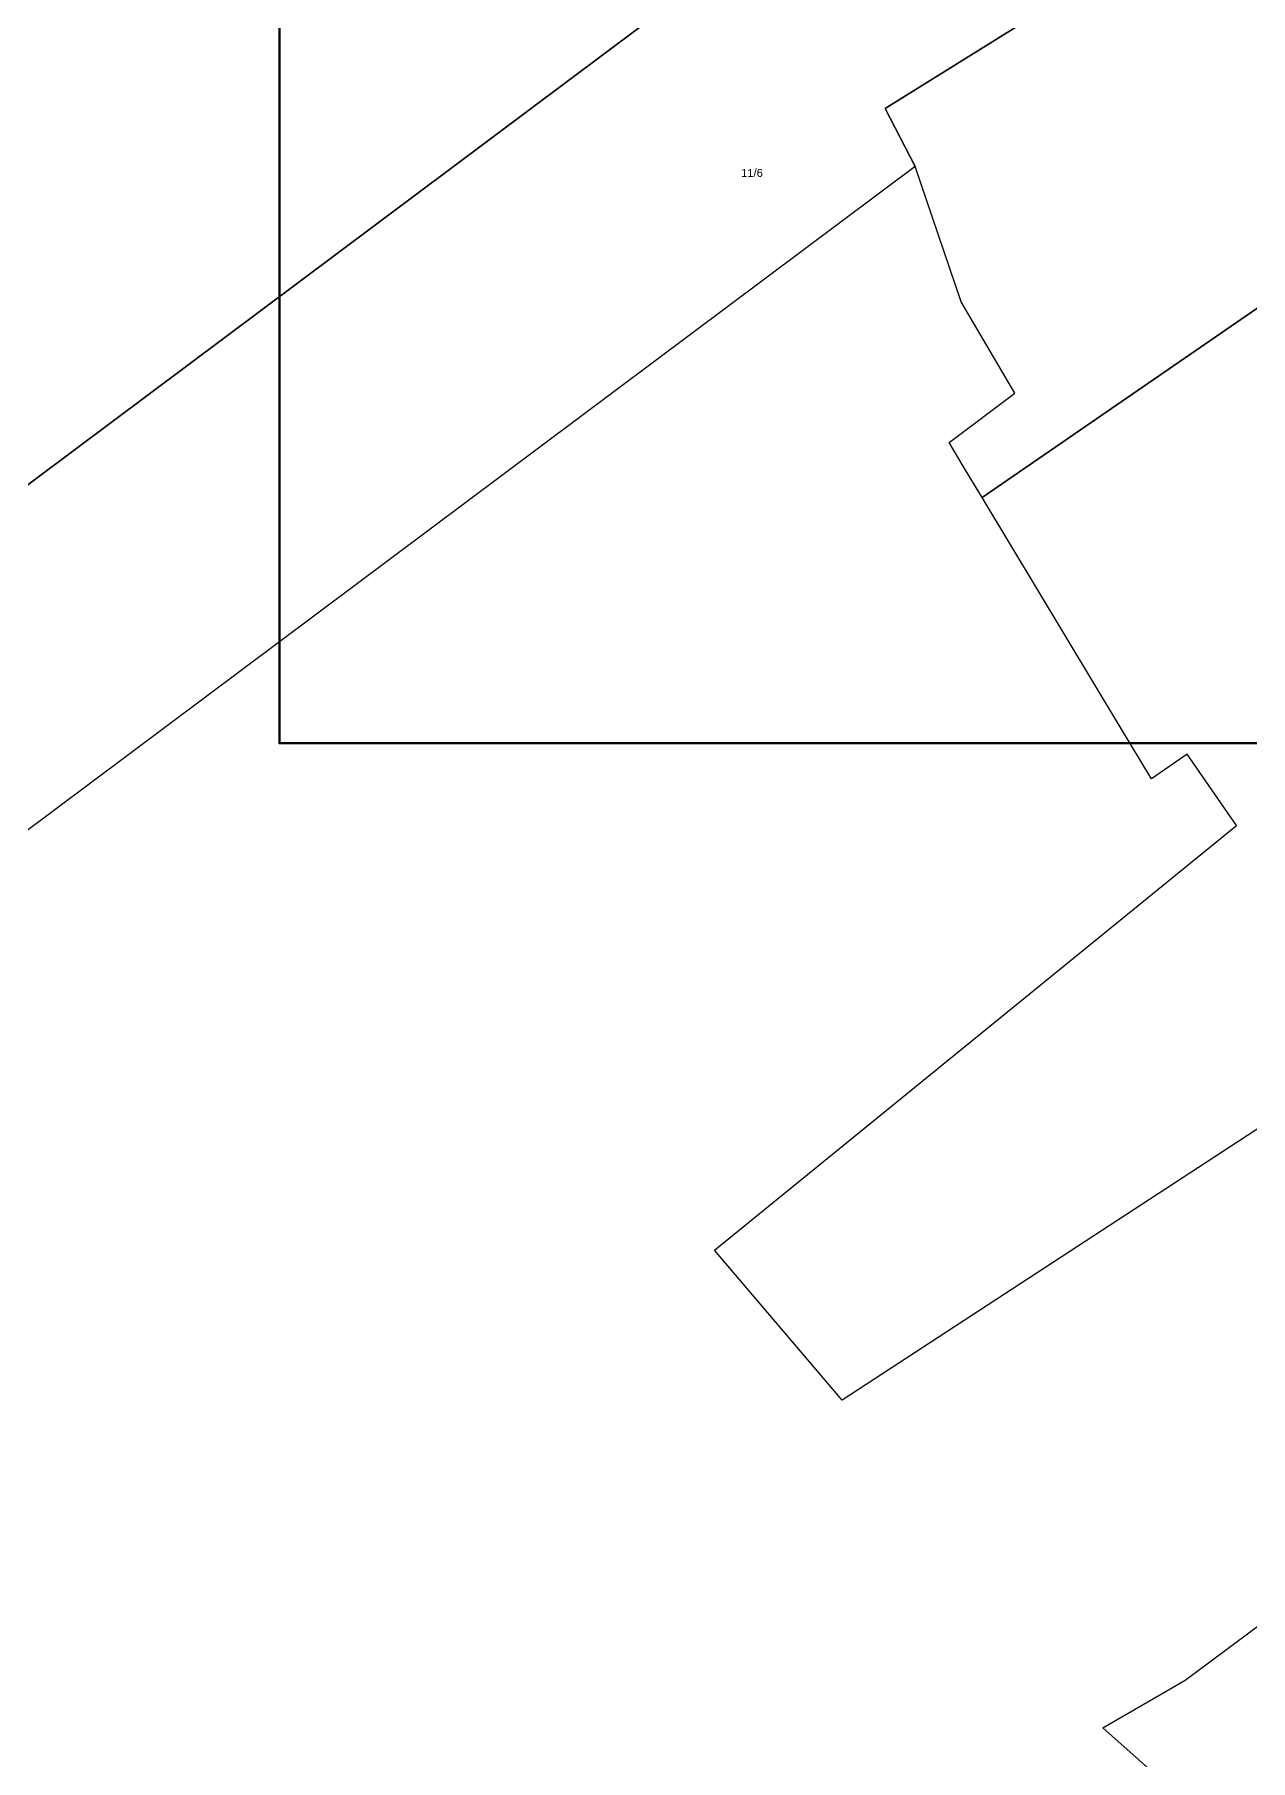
# Model space of a CAD drawing. Header units: metres. Extents: x 7542702 to 7555152, y 5804026 to 5815503.
# Drawn here: x 7543980.7 to 7544132.5, y 5808106.9 to 5808322.6 of the extents above; entities that cross this region are included whole.
import ezdxf

# ---------------------------------------------------------------- set-up
doc = ezdxf.new("R2010")
doc.units = ezdxf.units.M
doc.layers.add('Dzialki', color=165, linetype='Continuous')
doc.styles.get("Standard").update_dxf_attribs({"font": 'arial.ttf'})

msp = doc.modelspace()

# ---------------------------------------------------------------- linework, layer by layer
at = {"layer": 'Defpoints', "color": 4, "lineweight": 70}
msp.add_lwpolyline([(7544011.24, 5808517.45), (7544403.75, 5808517.45), (7544403.75, 5808234.06), (7544011.24, 5808234.06)], close=True, dxfattribs=at)
at = {"layer": 'Dzialki'}
for p, q in [((7544086.89, 5808313.36), (7544179.18, 5808371.01)), ((7544179.18, 5808371.01), (7544086.89, 5808313.36)), ((7543962.7, 5808253.54), (7544073.13, 5808336.18)), ((7544073.13, 5808336.18), (7543962.7, 5808253.54)), ((7544090.65, 5808306.15), (7544086.89, 5808313.36)), ((7544086.89, 5808313.36), (7544090.65, 5808306.15)), ((7544090.65, 5808306.15), (7543978.41, 5808222.16)), ((7544096.39, 5808289.22), (7544090.65, 5808306.15)), ((7544159.68, 5808306.58), (7544099.02, 5808264.77)), ((7544099.02, 5808264.77), (7544159.68, 5808306.58)), ((7544103.09, 5808277.8), (7544096.39, 5808289.22)), ((7544094.88, 5808271.66), (7544103.09, 5808277.8)), ((7544096.66, 5808268.69), (7544094.88, 5808271.66)), ((7544099.02, 5808264.77), (7544096.66, 5808268.69)), ((7544116.31, 5808236.03), (7544099.02, 5808264.77)), ((7544120.18, 5808229.6), (7544116.31, 5808236.03)), ((7544124.62, 5808232.68), (7544120.18, 5808229.6)), ((7544130.79, 5808223.79), (7544124.62, 5808232.68)), ((7544065.6, 5808170.71), (7544130.79, 5808223.79)), ((7544147.78, 5808195.25), (7544081.54, 5808151.96)), ((7544081.54, 5808151.96), (7544065.6, 5808170.71)), ((7544124.39, 5808117), (7544177.71, 5808156.74)), ((7544114.11, 5808111.02), (7544124.39, 5808117)), ((7544125.43, 5808100.96), (7544114.11, 5808111.02))]:
    msp.add_line(p, q, dxfattribs=at)

# ---------------------------------------------------------------- texts
msp.add_text('11/6', height=1, dxfattribs=at).set_placement((7544068.91, 5808304.83))

doc.saveas('drawing.dxf')
